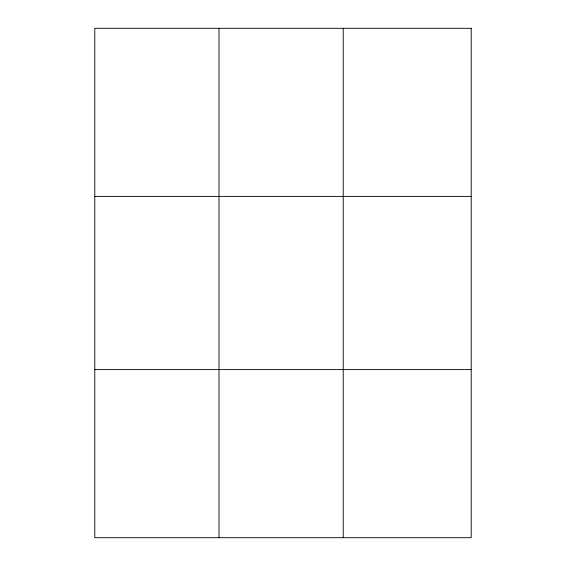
<?xml version="1.0" encoding="UTF-8"?>
<svg xmlns="http://www.w3.org/2000/svg" width="566" height="566" viewBox="0 0 566 566"><rect width="100%" height="100%" fill="white"/><g stroke="black" fill="none" stroke-linecap="round" stroke-linejoin="round"><path stroke-width="0.85" d="M219.007 28.3L219.007 537.7M343.229 28.3L343.229 537.7M94.791 196.402L471.209 196.402M94.791 369.598L471.209 369.598M471.209 28.3L471.209 537.7L94.791 537.7L94.791 28.3L471.209 28.3"/></g></svg>
